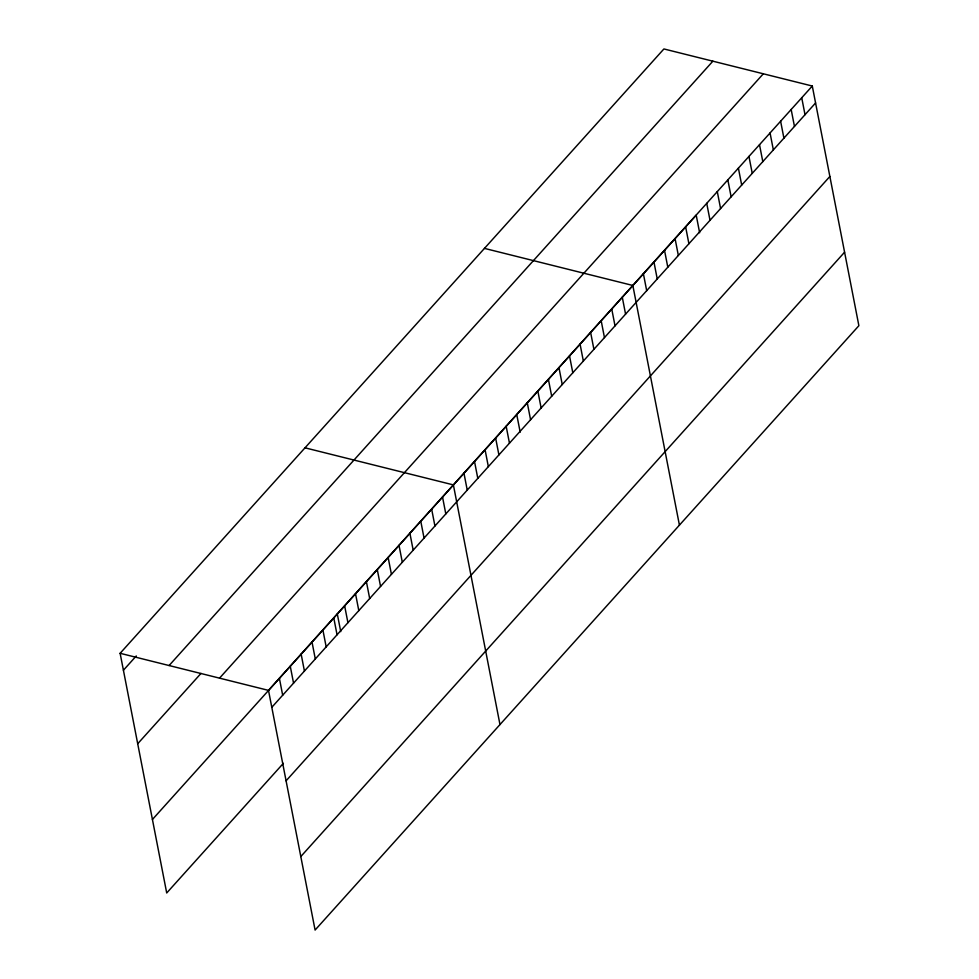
<?xml version="1.0" encoding="UTF-8"?>
<svg xmlns="http://www.w3.org/2000/svg" width="979" height="979" viewBox="0 0 979 979"><rect width="100%" height="100%" fill="white"/><g stroke="black" fill="none" stroke-linecap="round" stroke-linejoin="round"><path stroke-width="1.47" d="M283.384 763.314L166.711 892.97L120.123 653.299L663.909 48.95L812.289 86.03L858.877 325.701L315.091 930.05L268.503 690.379L812.289 86.03M123.415 670.236L136.277 655.954M169.098 665.536L712.871 61.187M137.709 743.734L200.989 673.417M219.541 678.141L763.314 73.792M152.43 819.472L696.204 215.123L699.63 232.757M271.795 707.315L815.58 102.966M286.088 780.814L829.862 176.477M300.81 856.552L844.583 252.203M484.458 248.385L632.838 285.464L679.426 525.136M305.007 447.819L453.387 484.899L499.975 724.57M120.123 653.299L268.503 690.379M801.728 97.765L805.019 114.702M791.167 109.489L794.458 126.426M780.618 121.225L783.91 138.161M770.057 132.96L773.349 149.897M759.508 144.684L762.8 161.621M748.947 156.42L752.239 173.356M738.399 168.155L741.69 185.092M727.838 179.879L731.129 196.816M717.289 191.615L720.581 208.551M706.728 203.351L710.02 220.287M685.618 226.81L688.91 243.747M675.057 238.546L678.349 255.482M664.508 250.269L667.8 267.206M653.948 262.005L657.239 278.942M643.399 273.741L646.691 290.677M622.277 297.2L625.569 314.137M611.728 308.923L615.02 325.86M601.167 320.659L604.459 337.596M590.618 332.395L593.91 349.332M580.058 344.118L583.349 361.055M569.509 355.854L572.801 372.791M558.948 367.59L562.24 384.527M548.387 379.314L551.691 396.25M537.838 391.049L541.13 407.986M527.277 402.785L530.569 419.722M516.728 414.509L520.192 432.192M506.167 426.244L509.459 443.181M495.619 437.98L498.911 454.917M485.058 449.704L488.35 466.64M474.509 461.439L477.801 478.376M463.948 473.175L467.24 490.112M442.52 496.989L445.812 513.926M431.641 509.08L434.933 526.017M420.762 521.158L424.054 538.095M409.895 533.249L413.187 550.186M399.016 545.34L402.308 562.276M388.137 557.418L391.429 574.355M377.258 569.509L380.562 586.445M366.391 581.599L369.683 598.536M355.512 593.678L358.803 610.615M344.632 605.768L347.924 622.705M337.314 613.992L340.741 631.626M333.766 617.859L337.057 634.796M322.886 629.95L326.178 646.886M312.007 642.028L315.299 658.965M301.14 654.119L304.432 671.056M290.261 666.209L293.553 683.146M279.382 678.288L282.674 695.225"/></g></svg>
